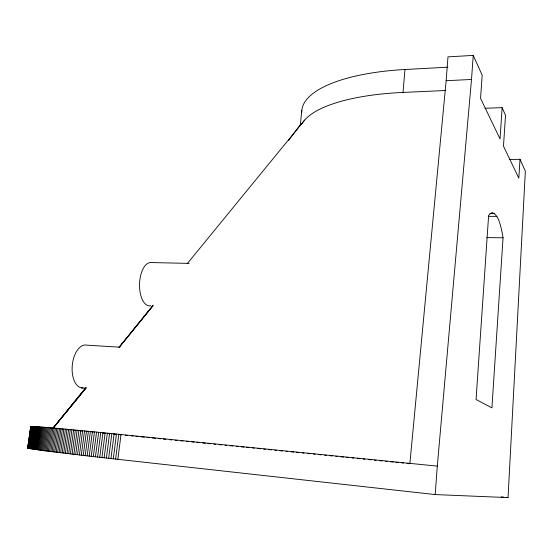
<?xml version="1.0" encoding="UTF-8"?>
<svg xmlns="http://www.w3.org/2000/svg" width="553" height="553" viewBox="0 0 553 553"><rect width="100%" height="100%" fill="white"/><g stroke="black" fill="none" stroke-linecap="round" stroke-linejoin="round"><path stroke-width="0.83" d="M27.913 448.075L42.768 450.557L91.238 456.356L435.197 494.576L508.048 497.603L525.35 171.174L520.014 159.305L509.7 159.499M520.014 159.305L518.818 178.135L503.472 146.137L505.518 115.37L502.138 107.635L484.946 108.277M503.05 237.797L491.914 407.844L476.064 399.487L488.624 215.456A95.662 16.977 -87.9 0 1 492.889 213.057L494.251 213.548L496.843 216.375A95.662 16.977 -87.9 0 1 503.05 237.797L486.709 237.61M502.138 107.635L500.036 138.969L480.55 98.337L482.195 75.256L473.257 55.397L447.992 56.869L446.147 80.703L409.891 463.379M435.197 494.576L437.299 466.117L471.502 79.466L473.257 55.397M301.475 124.695A141.209 45.705 2.9 0 1 303.694 121.231L304.634 120.098A141.209 45.705 2.9 0 1 403.026 92.427L404.976 69.505L447.93 67.183M300.258 125.524L301.807 110.42M110.953 458.582L114.139 433.829L437.299 466.117M113.275 458.838L116.455 434.057M115.625 459.101L118.791 434.292M117.851 459.349L121.017 434.513M101.925 457.566L105.125 432.937M104.144 457.815L107.344 433.158L114.139 433.829M106.39 458.071L109.584 433.379M108.658 458.326L111.844 433.6M91.238 456.356L94.466 431.893L107.344 433.158M93.319 456.591L96.547 432.1M95.427 456.833L98.648 432.301M97.563 457.075L100.777 432.515M99.734 457.317L102.941 432.723M81.291 455.209L84.533 430.939L94.466 431.893M83.22 455.437L86.462 431.119M85.176 455.658L88.418 431.312M87.167 455.886L90.402 431.499M89.192 456.121L92.42 431.699M70.369 453.937L73.632 429.902L84.533 430.939M72.111 454.144L75.367 430.061M73.881 454.352L77.137 430.234M75.685 454.559L78.934 430.4M77.524 454.773L80.773 430.58M79.39 454.995L82.639 430.752M60.636 452.783L63.899 428.997L73.632 429.902M62.178 452.962L65.441 429.142M63.747 453.149L67.01 429.287M65.358 453.342L68.613 429.432M66.996 453.536L70.252 429.584M68.669 453.736L71.925 429.743M50.841 451.58L54.097 428.119L63.899 428.997M52.141 451.739L55.397 428.229M53.468 451.905L56.724 428.347M54.83 452.071L58.093 428.471M56.233 452.243L59.496 428.596M57.664 452.416L60.927 428.727M59.136 452.596L62.399 428.858M40.784 450.294L44.019 427.255L54.097 428.119M41.758 450.425L45 427.338M42.768 450.557L46.017 427.421M43.818 450.688L47.06 427.51M44.897 450.826L48.146 427.6M46.017 450.971L49.265 427.697M47.171 451.117L50.42 427.794M48.36 451.269L51.616 427.898M49.583 451.421L52.839 428.008M30.394 448.801L33.567 426.508L44.019 427.255M30.844 448.877L34.023 426.536M31.327 448.953L34.507 426.563M31.846 449.036L35.033 426.591M32.392 449.119L35.586 426.626M32.98 449.209L36.18 426.667M33.602 449.299L36.802 426.709M34.258 449.395L37.466 426.757M34.95 449.492L38.164 426.805M35.675 449.596L38.89 426.861M36.443 449.707L39.657 426.916M37.238 449.817L40.459 426.978M38.074 449.928L41.295 427.04M38.938 450.045L42.173 427.11M39.844 450.17L43.079 427.179M27.664 448.186L30.74 426.522L33.567 426.508M27.712 448.22L30.809 426.481M27.788 448.255L30.899 426.467M27.899 448.289L31.016 426.46M28.044 448.338L31.168 426.446M28.217 448.379L31.348 426.446M28.431 448.428L31.562 426.446M28.673 448.483L31.811 426.446M28.95 448.538L32.095 426.453M29.261 448.601L32.413 426.46M29.606 448.663L32.765 426.474M29.986 448.732L33.152 426.487M288.652 140.351L300.479 124.536M85.383 388.234L53.012 428.229L85.957 388.047M118.971 347.54L153.098 305.38L119.178 347.256L152.828 305.968M85.936 387.812L53.019 428.216L86.171 387.777M187.204 263.719L304.634 120.098M446.147 80.703L471.502 79.466M403.026 92.427L445.269 90.519M491.168 213.057L492.889 213.057M489.937 213.541L494.251 213.548M488.23 216.347L496.843 216.375M189.105 263.394L151.418 262.557A21.685 10.666 -88.1 0 0 139.529 284.691A21.685 10.666 -88.1 0 0 150.838 305.74M119.517 347.153L86.966 345.169A21.56 11.772 -84.6 0 0 72.27 365.443A21.56 11.772 -84.6 0 0 83.026 387.957M81.485 387.881L85.902 388.234M135.858 436.317L138.437 436.573M141.008 436.835L144.437 437.174M147.015 437.437L149.587 437.693M152.165 437.948L155.593 438.294M158.165 438.55L160.743 438.805M163.315 439.068L165.886 439.324M169.322 439.67L171.893 439.925M175.329 440.271L177.043 440.437M180.472 440.782L183.05 441.038M186.479 441.384L188.2 441.557M191.628 441.895L194.2 442.158M196.778 442.414L199.35 442.67M202.785 443.015L205.357 443.271M207.928 443.527L210.506 443.789M213.935 444.128L215.649 444.301M219.085 444.647L221.656 444.902M225.092 445.248L226.806 445.421M230.235 445.759L232.813 446.022M236.242 446.361L237.963 446.534M241.391 446.879L243.963 447.135M246.541 447.391L249.113 447.654M252.548 447.992L254.262 448.165M257.691 448.511L260.269 448.766M263.698 449.112L265.412 449.285M268.848 449.624L271.419 449.879M274.855 450.225L276.569 450.398M279.998 450.743L282.576 450.999M286.005 451.345L287.719 451.511M291.154 451.856L293.726 452.112M296.304 452.375L298.876 452.63M302.304 452.976L304.026 453.142M307.454 453.488L310.033 453.743M313.461 454.089L315.175 454.262M318.611 454.607L321.182 454.863M324.618 455.202L326.332 455.375M329.761 455.72L332.339 455.976M335.768 456.322L337.482 456.495M340.918 456.833L343.489 457.096M346.067 457.352L348.639 457.608M352.067 457.953L353.789 458.126M357.217 458.465L359.789 458.727M363.224 459.066L364.939 459.239M368.374 459.584L370.945 459.84M374.381 460.186L376.095 460.359M379.524 460.697L382.102 460.96M385.531 461.299L387.245 461.472M390.681 461.817L393.252 462.073M395.83 462.329L398.402 462.585M401.831 462.93L403.552 463.103M406.98 463.449L409.552 463.704M501.177 496.85L503.755 497.133M506.327 497.417L508.048 497.603M31.279 426.722L30.74 426.522M62.047 429.363A157.114 1.541 6 0 1 62.821 429.425M68.074 429.861A157.114 1.541 6 0 1 69.056 429.944M74.413 430.414A157.114 1.541 6 0 1 75.574 430.517M80.51 430.96A157.114 1.541 6 0 1 81.816 431.084M85.915 431.458A157.114 1.541 6 0 1 87.333 431.596M91.763 432.011A157.114 1.541 6 0 1 93.298 432.156M103.045 433.082A157.114 1.541 6 0 1 104.759 433.248M108.264 433.593A157.114 1.541 6 0 1 110.054 433.766M113.704 434.119A157.114 1.541 6 0 1 115.563 434.305M119.351 434.679A157.114 1.541 6 0 1 121.28 434.865M125.199 435.252A157.114 1.541 6 0 1 127.19 435.453M131.234 435.854A157.114 1.541 6 0 1 133.287 436.061M301.744 112.287A140.711 48.298 2.6 0 1 404.976 69.505"/></g></svg>
